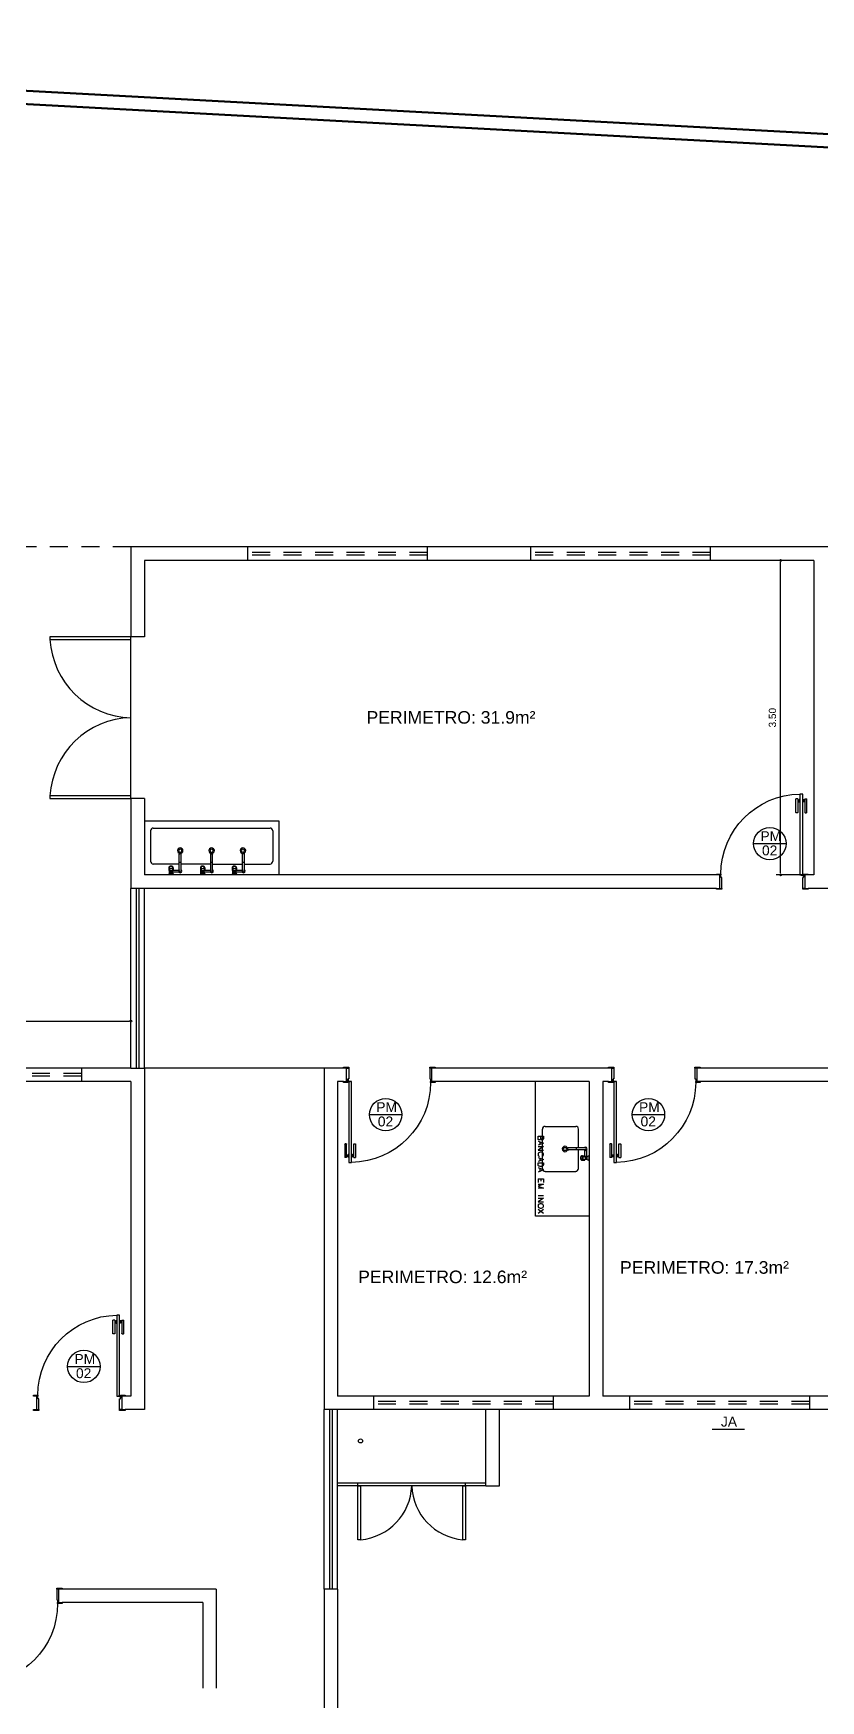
# Model space of a CAD drawing. Header units: millimetres. Extents: x 2125 to 3408, y 1171 to 1686.
# Drawn here: x 2137.09 to 2145.85, y 1479.3 to 1497.86 of the extents above; entities that cross this region are included whole.
import ezdxf

# ---------------------------------------------------------------- set-up
doc = ezdxf.new("R2010")
doc.units = ezdxf.units.MM
doc.linetypes.add('CONTORNO_QUADRO_T', pattern=[0.35, 0.2, -0.15])
for name, color, linetype in [('APCOZ', 7, 'Continuous'), ('APCOZ-I', 251, 'Continuous'), ('at_Entity', 7, 'Continuous'), ('ESQUADRIA', 3, 'Continuous'), ('ESQUADRIAS', 7, 'Continuous'), ('Esquadrias portas', 7, 'Continuous'), ('Esquadrias_Portas', 2, 'Continuous'), ('JANELA2', 1, 'Continuous'), ('Layout_Equipamentos', 7, 'Continuous'), ('PAREDE', 4, 'Continuous'), ('soleira piso', 7, 'Continuous'), ('TEXTO01', 7, 'Continuous'), ('TEXTO03', 2, 'Continuous')]:
    doc.layers.add(name, color=color, linetype=linetype)
doc.styles.add('ROMANS', font='arial.ttf')
doc.styles.add('TEXTO1', font='swissko.ttf', dxfattribs={"width": 0.6, "height": 0.1})
doc.dimstyles.new('ESCALA 50', dxfattribs={"dimtxt": 0.08, "dimasz": 0.02, "dimexe": 0.05, "dimexo": 0.05, "dimgap": 0.05, "dimtad": 1, "dimlfac": -10, "dimzin": 1, "dimdsep": 46, "dimtxsty": 'ROMANS', "dimblk1": 'PPC', "dimblk2": 'PPC', "dimsah": 1, "dimcen": 0.02, "dimclrd": 7, "dimclre": 7, "dimclrt": 3, "dimadec": 0, "dimazin": 0, "dimtfac": 1, "dimtix": 1, "dimtmove": 1, "dimatfit": 3, "dimldrblk": 'PPC', "dimfxl": 0, "dimtolj": 1, "dimtzin": 12, "dimarcsym": 0})

# ---------------------------------------------------------------- blocks, each defined once
blk = doc.blocks.new('P90_02')
at = {"layer": 'ESQUADRIAS', "color": 2}
for p, q in [((0.025, 0.075), (0.025, 0.975)), ((0.025, 0.975), (0.055, 0.975)), ((0.055, 0.975), (0.055, 0.075)), ((0.055, 0.075), (0.025, 0.075))]:
    blk.add_line(p, q, dxfattribs=at)
at = {"layer": 'ESQUADRIAS', "color": 3, "linetype": 'Continuous'}
for p, q in [((-0.02, 0.77), (-0.02, 0.921)), ((-0.003, 0.767), (-0.017, 0.767)), ((0, 0.921), (0, 0.77)), ((0.023, 0.88), (0.023, 0.92)), ((0.057, 0.88), (0.057, 0.92)), ((0.08, 0.921), (0.08, 0.77)), ((0.083, 0.767), (0.097, 0.767)), ((0.1, 0.77), (0.1, 0.921))]:
    blk.add_line(p, q, dxfattribs=at)
at = {"layer": 'ESQUADRIAS', "color": 3}
for p, q in [((0, 0.921), (-0.02, 0.921)), ((0, 0.91), (0.023, 0.91)), ((0, 0.9), (0.023, 0.9)), ((0, 0.89), (0.023, 0.89)), ((0.023, 0.92), (0.025, 0.92)), ((0.023, 0.88), (0.025, 0.88)), ((0.057, 0.92), (0.055, 0.92)), ((0.057, 0.88), (0.055, 0.88)), ((0.08, 0.91), (0.057, 0.91)), ((0.08, 0.9), (0.057, 0.9)), ((0.08, 0.89), (0.057, 0.89)), ((0.08, 0.921), (0.1, 0.921))]:
    blk.add_line(p, q, dxfattribs=at)
at = {"layer": 'ESQUADRIAS'}
for p, q in [((0.016, 0.059), (0.016, 0.062)), ((0.032, 0.074), (0.029, 0.074))]:
    blk.add_line(p, q, dxfattribs=at)
at = {"layer": 'ESQUADRIAS', "color": 3}
for points in [[(0.015, 0.085), (-0.035, 0.085), (-0.035, 0.075), (0.015, 0.075)], [(0.985, 0.085), (0.935, 0.085), (0.935, 0.075), (0.985, 0.075)], [(0.025, -0.075), (0, -0.075), (-0.035, -0.075), (-0.035, -0.085), (0.025, -0.085)], [(0.985, -0.075), (0.925, -0.075), (0.925, -0.085), (0.985, -0.085)]]:
    blk.add_lwpolyline(points, close=True, dxfattribs=at)
at = {"layer": 'ESQUADRIAS', "color": 2}
for points in [[(0.025, 0.045), (0.015, 0.045), (0.015, 0.075), (0, 0.075), (0, -0.075), (0.025, -0.075)], [(0.925, 0.045), (0.935, 0.045), (0.935, 0.075), (0.95, 0.075), (0.95, -0.075), (0.925, -0.075)]]:
    blk.add_lwpolyline(points, close=True, dxfattribs=at)
at = {"layer": 'ESQUADRIAS', "color": 1}
for points in [[(0.016, 0.071, -0.236068), (0.015, 0.073), (0.015, 0.07), (0.015, 0.05), (0.016, 0.05)], [(0.02, 0.074, 0.236068), (0.017, 0.075), (0.02, 0.075), (0.04, 0.075), (0.04, 0.074)]]:
    blk.add_lwpolyline(points, format="xyb", close=True, dxfattribs=at)
at = {"layer": 'ESQUADRIAS'}
for points in [[(0.017, 0.063), (0.016, 0.062), (0.016, 0.062)], [(0.017, 0.058), (0.016, 0.059), (0.016, 0.059)], [(0.017, 0.06), (0.017, 0.06), (0.017, 0.058), (0.017, 0.058), (0.017, 0.063), (0.017, 0.063), (0.017, 0.06), (0.017, 0.06)], [(0.028, 0.073), (0.029, 0.074), (0.029, 0.074)], [(0.03, 0.073), (0.03, 0.073), (0.033, 0.073), (0.033, 0.073), (0.028, 0.073), (0.028, 0.073), (0.03, 0.073), (0.03, 0.073)], [(0.033, 0.073), (0.032, 0.074), (0.032, 0.074)]]:
    blk.add_lwpolyline(points, dxfattribs=at)
at = {"layer": 'ESQUADRIAS', "color": 1}
blk.add_circle((0.017, 0.073), 0.0025, dxfattribs=at)
at = {"layer": 'ESQUADRIAS'}
blk.add_arc((0.043, 0.083), 0.892, 0.1295, 89.2231, dxfattribs=at)
at = {"layer": 'ESQUADRIAS', "color": 3, "linetype": 'Continuous'}
for centre, start, end in [((-0.017, 0.77), 180, 260.5377), ((-0.003, 0.77), 260.5377, 360), ((0.083, 0.77), 180, 279.4623), ((0.097, 0.77), 279.4623, 0)]:
    blk.add_arc(centre, 0.003, start, end, dxfattribs=at)
blk = doc.blocks.new('new block17')
at = {"layer": 'APCOZ'}
for p, q in [((0.544, 0.759), (0.373, 0.759)), ((0.544, 0.739), (0.373, 0.739)), ((0.519, 0.672), (0.541, 0.672)), ((0.519, 0.622), (0.541, 0.622)), ((0.548, 0.735), (0.548, 0.67)), ((0.577, 0.63), (0.553, 0.63)), ((0.568, 0.735), (0.568, 0.665)), ((0.577, 0.665), (0.568, 0.665)), ((0.577, 0.665), (0.599, 0.676)), ((0.577, 0.63), (0.599, 0.619))]:
    blk.add_line(p, q, dxfattribs=at)
at = {"layer": 'APCOZ', "linetype": 'Continuous'}
for points in [[(0.519, 0.672, 0), (0.515, 0.672, 0), (0.512, 0.671, 0), (0.51, 0.668, 0), (0.507, 0.666, 0), (0.505, 0.662, 0), (0.503, 0.658, 0), (0.502, 0.654, 0), (0.502, 0.65, 0), (0.502, 0.645, 0), (0.502, 0.641, 0), (0.503, 0.636, 0), (0.505, 0.633, 0), (0.507, 0.629, 0), (0.51, 0.626, 0), (0.512, 0.624, 0), (0.515, 0.623, 0), (0.519, 0.622, 0)], [(0.548, 0.67, 0), (0.547, 0.671, 0), (0.545, 0.672, 0), (0.544, 0.672, 0), (0.542, 0.672, 0), (0.541, 0.672, 0)], [(0.541, 0.622, 0), (0.543, 0.623, 0), (0.546, 0.624, 0), (0.549, 0.625, 0), (0.551, 0.627, 0), (0.553, 0.63, 0)]]:
    blk.add_polyline3d(points, dxfattribs=at)
at = {"layer": 'APCOZ'}
for centre, radius, start, end in [((0.368, 0.749), 0.0112, 63.7208, 296.2792), ((0.558, 0.749), 0.0173, 125.4187, 144.5813), ((0.558, 0.749), 0.0173, 54.5813, 125.4187), ((0.558, 0.749), 0.0173, 305.4187, 54.5813), ((0.558, 0.749), 0.0173, 215.4187, 234.5813)]:
    blk.add_arc(centre, radius, start, end, dxfattribs=at)
at = {"layer": 'APCOZ-I'}
for p, q in [((0.373, 0.759), (0.368, 0.759)), ((0.562, 0.759), (0.544, 0.759)), ((0.373, 0.739), (0.368, 0.739)), ((0.533, 0.663), (0.554, 0.663)), ((0.533, 0.632), (0.554, 0.632)), ((0.562, 0.739), (0.544, 0.739)), ((0.568, 0.665), (0.553, 0.665)), ((0.577, 0.63), (0.577, 0.665))]:
    blk.add_line(p, q, dxfattribs=at)
at = {"layer": 'APCOZ-I', "linetype": 'Continuous'}
for points in [[(0.515, 0.628, 0), (0.518, 0.628, 0), (0.52, 0.63, 0), (0.522, 0.631, 0), (0.523, 0.634, 0), (0.525, 0.637, 0), (0.525, 0.641, 0), (0.526, 0.644, 0), (0.526, 0.648, 0), (0.526, 0.652, 0), (0.525, 0.656, 0), (0.524, 0.659, 0), (0.522, 0.662, 0), (0.521, 0.664, 0), (0.519, 0.666, 0), (0.517, 0.667, 0), (0.514, 0.667, 0), (0.512, 0.666, 0), (0.51, 0.664, 0), (0.509, 0.662, 0), (0.507, 0.659, 0), (0.506, 0.656, 0), (0.505, 0.652, 0), (0.505, 0.648, 0), (0.505, 0.644, 0), (0.505, 0.641, 0), (0.506, 0.637, 0), (0.508, 0.634, 0), (0.509, 0.631, 0), (0.511, 0.63, 0), (0.513, 0.628, 0), (0.515, 0.628, 0)], [(0.532, 0.664, 0), (0.53, 0.667, 0), (0.528, 0.669, 0), (0.525, 0.671, 0), (0.522, 0.672, 0), (0.519, 0.672, 0)], [(0.519, 0.622, 0), (0.522, 0.623, 0), (0.525, 0.624, 0), (0.527, 0.625, 0), (0.53, 0.628, 0), (0.532, 0.631, 0)], [(0.553, 0.665, 0), (0.552, 0.666, 0), (0.551, 0.667, 0), (0.55, 0.668, 0), (0.549, 0.669, 0), (0.548, 0.67, 0)], [(0.554, 0.664, 0), (0.554, 0.664, 0), (0.554, 0.664, 0), (0.554, 0.665, 0), (0.553, 0.665, 0), (0.553, 0.665, 0)], [(0.553, 0.63, 0), (0.553, 0.63, 0), (0.554, 0.63, 0), (0.554, 0.631, 0), (0.554, 0.631, 0), (0.554, 0.631, 0)]]:
    blk.add_polyline3d(points, dxfattribs=at)
at = {"layer": 'APCOZ-I'}
for centre, radius, start, end in [((0.368, 0.749), 0.01, 90, 270), ((0.435, 0.749), 0.0233, 334.5555, 25.4445), ((0.558, 0.749), 0.0126, 232.2518, 127.7482), ((0.541, 0.749), 0.0233, 334.5555, 25.4445), ((0.562, 0.647), 0.0335, 153.9749, 206.0251), ((0.531, 0.663), 0.002, 333.9749, 32.1559), ((0.531, 0.632), 0.002, 327.8441, 26.0251), ((0.558, 0.749), 0.0173, 234.5813, 305.4187), ((0.607, 0.647), 0.0549, 164.3139, 195.6861), ((0.552, 0.663), 0.002, 344.314, 31.5675), ((0.552, 0.632), 0.002, 328.4325, 15.6861), ((0.648, 0.647), 0.0816, 167.5382, 192.4618), ((0.874, 0.647), 0.279, 174.3752, 185.6248)]:
    blk.add_arc(centre, radius, start, end, dxfattribs=at)
at = {"layer": 'at_Entity', "color": 0}
for p, q in [((0, 0), (0, 1.498)), ((0.078, 0.529), (0.078, 0.969)), ((0.108, 0.999), (0.449, 0.999)), ((0.478, 0.759), (0.478, 0.969)), ((0.029, 0.864), (0.029, 0.891)), ((0.029, 0.891), (0.09, 0.891)), ((0.031, 0.855), (0.029, 0.864)), ((0.029, 0.836), (0.09, 0.813)), ((0.09, 0.813), (0.029, 0.79)), ((0.029, 0.775), (0.09, 0.775)), ((0.09, 0.775), (0.029, 0.733)), ((0.035, 0.851), (0.031, 0.855)), ((0.039, 0.849), (0.035, 0.851)), ((0.05, 0.849), (0.039, 0.849)), ((0.054, 0.851), (0.05, 0.849)), ((0.05, 0.828), (0.05, 0.798)), ((0.058, 0.855), (0.054, 0.851)), ((0.061, 0.864), (0.058, 0.855)), ((0.061, 0.864), (0.061, 0.891)), ((0.065, 0.855), (0.061, 0.864)), ((0.067, 0.851), (0.065, 0.855)), ((0.073, 0.849), (0.067, 0.851)), ((0.08, 0.849), (0.073, 0.849)), ((0.084, 0.851), (0.08, 0.849)), ((0.088, 0.855), (0.084, 0.851)), ((0.09, 0.864), (0.088, 0.855)), ((0.09, 0.891), (0.09, 0.864)), ((0.029, 0.733), (0.09, 0.733)), ((0.031, 0.701), (0.029, 0.695)), ((0.029, 0.695), (0.029, 0.682)), ((0.029, 0.682), (0.031, 0.676)), ((0.029, 0.654), (0.09, 0.631)), ((0.09, 0.631), (0.029, 0.608)), ((0.029, 0.593), (0.09, 0.593)), ((0.029, 0.572), (0.029, 0.593)), ((0.031, 0.563), (0.029, 0.572)), ((0.037, 0.705), (0.031, 0.701)), ((0.031, 0.676), (0.037, 0.669)), ((0.037, 0.557), (0.031, 0.563)), ((0.044, 0.709), (0.037, 0.705)), ((0.037, 0.669), (0.044, 0.667)), ((0.044, 0.555), (0.037, 0.557)), ((0.052, 0.712), (0.044, 0.709)), ((0.05, 0.646), (0.05, 0.616)), ((0.067, 0.712), (0.052, 0.712)), ((0.075, 0.709), (0.067, 0.712)), ((0.082, 0.705), (0.075, 0.709)), ((0.075, 0.667), (0.082, 0.669)), ((0.082, 0.557), (0.075, 0.555)), ((0.088, 0.701), (0.082, 0.705)), ((0.082, 0.669), (0.088, 0.676)), ((0.088, 0.563), (0.082, 0.557)), ((0.09, 0.695), (0.088, 0.701)), ((0.088, 0.676), (0.09, 0.682)), ((0.09, 0.572), (0.088, 0.563)), ((0.09, 0.682), (0.09, 0.695)), ((0.09, 0.593), (0.09, 0.572)), ((0.478, 0.529), (0.478, 0.739)), ((0.029, 0.54), (0.09, 0.515)), ((0.09, 0.515), (0.029, 0.491)), ((0.029, 0.415), (0.09, 0.415)), ((0.029, 0.415), (0.029, 0.375)), ((0.052, 0.551), (0.044, 0.555)), ((0.05, 0.53), (0.05, 0.5)), ((0.067, 0.551), (0.052, 0.551)), ((0.061, 0.415), (0.061, 0.39)), ((0.075, 0.555), (0.067, 0.551)), ((0.09, 0.415), (0.09, 0.375)), ((0.108, 0.499), (0.449, 0.499)), ((0.029, 0.358), (0.09, 0.358)), ((0.09, 0.358), (0.029, 0.335)), ((0.029, 0.335), (0.09, 0.31)), ((0.09, 0.31), (0.029, 0.31)), ((0.09, 0.225), (0.029, 0.225)), ((0.029, 0.199), (0.09, 0.199)), ((0.09, 0.199), (0.029, 0.159)), ((0.599, 0), (0, 0)), ((0.029, 0.159), (0.09, 0.159)), ((0.031, 0.125), (0.029, 0.119)), ((0.029, 0.119), (0.029, 0.108)), ((0.029, 0.108), (0.031, 0.102)), ((0.09, 0.073), (0.029, 0.03)), ((0.09, 0.03), (0.029, 0.073)), ((0.037, 0.132), (0.031, 0.125)), ((0.031, 0.102), (0.037, 0.096)), ((0.044, 0.134), (0.037, 0.132)), ((0.037, 0.096), (0.044, 0.094)), ((0.052, 0.138), (0.044, 0.134)), ((0.044, 0.094), (0.052, 0.089)), ((0.067, 0.138), (0.052, 0.138)), ((0.052, 0.089), (0.067, 0.089)), ((0.075, 0.134), (0.067, 0.138)), ((0.067, 0.089), (0.075, 0.094)), ((0.082, 0.132), (0.075, 0.134)), ((0.075, 0.094), (0.082, 0.096)), ((0.088, 0.125), (0.082, 0.132)), ((0.082, 0.096), (0.088, 0.102)), ((0.09, 0.119), (0.088, 0.125)), ((0.088, 0.102), (0.09, 0.108)), ((0.09, 0.108), (0.09, 0.119))]:
    blk.add_line(p, q, dxfattribs=at)
for centre, radius, start, end in [((0.107, 0.97), 0.0289, 88.5161, 181.4839), ((0.451, 0.972), 0.0273, 354.9724, 95.0276), ((0.329, 0.748), 0.0307, 90, 180), ((0.329, 0.748), 0.0307, 180, 270), ((0.329, 0.748), 0.018, 90, 180), ((0.329, 0.748), 0.018, 180, 270), ((0.329, 0.748), 0.0307, 360, 90), ((0.329, 0.748), 0.018, 360, 90), ((0.329, 0.748), 0.018, 270, 0), ((0.329, 0.748), 0.0307, 270, 0), ((0.107, 0.528), 0.0289, 178.5159, 271.4841), ((0.448, 0.53), 0.0307, 270, 0)]:
    blk.add_arc(centre, radius, start, end, dxfattribs=at)
blk = doc.blocks.new('new block19')
at = {"layer": 'APCOZ'}
for p, q in [((0.388, 0.055), (0.388, 0.226)), ((0.408, 0.055), (0.408, 0.226)), ((0.74, 0.055), (0.74, 0.226)), ((0.76, 0.055), (0.76, 0.226)), ((1.093, 0.055), (1.093, 0.226)), ((1.113, 0.055), (1.113, 0.226)), ((0.279, 0.021), (0.268, 0)), ((0.272, 0.08), (0.272, 0.058)), ((0.279, 0.021), (0.279, 0.046)), ((0.314, 0.021), (0.314, 0.031)), ((0.384, 0.031), (0.314, 0.031)), ((0.314, 0.021), (0.325, 0)), ((0.384, 0.051), (0.319, 0.051)), ((0.322, 0.08), (0.322, 0.058)), ((0.63, 0.021), (0.62, 0)), ((0.623, 0.08), (0.623, 0.058)), ((0.63, 0.021), (0.63, 0.046)), ((0.666, 0.021), (0.666, 0.031)), ((0.736, 0.031), (0.666, 0.031)), ((0.666, 0.021), (0.676, 0)), ((0.736, 0.051), (0.671, 0.051)), ((0.673, 0.08), (0.673, 0.058)), ((0.984, 0.021), (0.973, 0)), ((0.976, 0.08), (0.976, 0.058)), ((0.984, 0.021), (0.984, 0.046)), ((1.019, 0.021), (1.019, 0.031)), ((1.089, 0.031), (1.019, 0.031)), ((1.019, 0.021), (1.03, 0)), ((1.089, 0.051), (1.024, 0.051)), ((1.026, 0.08), (1.026, 0.058))]:
    blk.add_line(p, q, dxfattribs=at)
at = {"layer": 'APCOZ', "linetype": 'Continuous'}
for points in [[(0.322, 0.08, 0), (0.321, 0.083, 0), (0.32, 0.086, 0), (0.318, 0.089, 0), (0.315, 0.092, 0), (0.311, 0.094, 0), (0.308, 0.096, 0), (0.303, 0.097, 0), (0.299, 0.097, 0), (0.294, 0.097, 0), (0.29, 0.097, 0), (0.286, 0.096, 0), (0.282, 0.094, 0), (0.278, 0.092, 0), (0.276, 0.089, 0), (0.273, 0.086, 0), (0.272, 0.083, 0), (0.272, 0.08, 0)], [(0.272, 0.058, 0), (0.272, 0.055, 0), (0.273, 0.053, 0), (0.274, 0.05, 0), (0.276, 0.048, 0), (0.279, 0.046, 0)], [(0.319, 0.051, 0), (0.32, 0.052, 0), (0.321, 0.054, 0), (0.321, 0.055, 0), (0.321, 0.057, 0), (0.322, 0.058, 0)], [(0.673, 0.08, 0), (0.673, 0.083, 0), (0.671, 0.086, 0), (0.669, 0.089, 0), (0.666, 0.092, 0), (0.663, 0.094, 0), (0.659, 0.096, 0), (0.655, 0.097, 0), (0.65, 0.097, 0), (0.646, 0.097, 0), (0.641, 0.097, 0), (0.637, 0.096, 0), (0.633, 0.094, 0), (0.63, 0.092, 0), (0.627, 0.089, 0), (0.625, 0.086, 0), (0.624, 0.083, 0), (0.623, 0.08, 0)], [(0.623, 0.058, 0), (0.623, 0.055, 0), (0.624, 0.053, 0), (0.626, 0.05, 0), (0.628, 0.048, 0), (0.63, 0.046, 0)], [(0.671, 0.051, 0), (0.672, 0.052, 0), (0.672, 0.054, 0), (0.673, 0.055, 0), (0.673, 0.057, 0), (0.673, 0.058, 0)], [(1.026, 0.08, 0), (1.026, 0.083, 0), (1.024, 0.086, 0), (1.022, 0.089, 0), (1.019, 0.092, 0), (1.016, 0.094, 0), (1.012, 0.096, 0), (1.008, 0.097, 0), (1.003, 0.097, 0), (0.999, 0.097, 0), (0.994, 0.097, 0), (0.99, 0.096, 0), (0.986, 0.094, 0), (0.983, 0.092, 0), (0.98, 0.089, 0), (0.978, 0.086, 0), (0.977, 0.083, 0), (0.976, 0.08, 0)], [(0.976, 0.058, 0), (0.977, 0.055, 0), (0.977, 0.053, 0), (0.979, 0.05, 0), (0.981, 0.048, 0), (0.984, 0.046, 0)], [(1.024, 0.051, 0), (1.025, 0.052, 0), (1.025, 0.054, 0), (1.026, 0.055, 0), (1.026, 0.057, 0), (1.026, 0.058, 0)]]:
    blk.add_polyline3d(points, dxfattribs=at)
at = {"layer": 'APCOZ'}
for centre, radius, start, end in [((0.398, 0.231), 0.0112, 333.7208, 206.2792), ((0.75, 0.231), 0.0112, 333.7208, 206.2792), ((1.103, 0.231), 0.0112, 333.7208, 206.2792), ((0.398, 0.041), 0.0173, 125.4187, 144.5813), ((0.398, 0.041), 0.0173, 215.4187, 324.5813), ((0.398, 0.041), 0.0173, 35.4187, 54.5813), ((0.398, 0.041), 0.0173, 324.5813, 35.4187), ((0.75, 0.041), 0.0173, 125.4187, 144.5813), ((0.75, 0.041), 0.0173, 215.4187, 324.5813), ((0.75, 0.041), 0.0173, 35.4187, 54.5813), ((0.75, 0.041), 0.0173, 324.5813, 35.4187), ((1.103, 0.041), 0.0173, 125.4187, 144.5813), ((1.103, 0.041), 0.0173, 215.4187, 324.5813), ((1.103, 0.041), 0.0173, 35.4187, 54.5813), ((1.103, 0.041), 0.0173, 324.5813, 35.4187)]:
    blk.add_arc(centre, radius, start, end, dxfattribs=at)
at = {"layer": 'APCOZ-I'}
for p, q in [((0.388, 0.226), (0.388, 0.231)), ((0.408, 0.226), (0.408, 0.231)), ((0.74, 0.226), (0.74, 0.231)), ((0.76, 0.226), (0.76, 0.231)), ((1.093, 0.226), (1.093, 0.231)), ((1.113, 0.226), (1.113, 0.231)), ((0.279, 0.021), (0.314, 0.021)), ((0.281, 0.066), (0.281, 0.045)), ((0.312, 0.066), (0.312, 0.045)), ((0.314, 0.031), (0.314, 0.046)), ((0.388, 0.037), (0.388, 0.055)), ((0.408, 0.037), (0.408, 0.055)), ((0.63, 0.021), (0.666, 0.021)), ((0.632, 0.066), (0.632, 0.045)), ((0.664, 0.066), (0.664, 0.045)), ((0.666, 0.031), (0.666, 0.046)), ((0.74, 0.037), (0.74, 0.055)), ((0.76, 0.037), (0.76, 0.055)), ((0.984, 0.021), (1.019, 0.021)), ((0.986, 0.066), (0.986, 0.045)), ((1.017, 0.066), (1.017, 0.045)), ((1.019, 0.031), (1.019, 0.046)), ((1.093, 0.037), (1.093, 0.055)), ((1.113, 0.037), (1.113, 0.055))]:
    blk.add_line(p, q, dxfattribs=at)
at = {"layer": 'APCOZ-I', "linetype": 'Continuous'}
for points in [[(0.272, 0.08, 0), (0.272, 0.077, 0), (0.273, 0.074, 0), (0.275, 0.071, 0), (0.277, 0.069, 0), (0.28, 0.067, 0)], [(0.277, 0.083, 0), (0.277, 0.081, 0), (0.279, 0.079, 0), (0.281, 0.077, 0), (0.283, 0.076, 0), (0.286, 0.074, 0), (0.29, 0.073, 0), (0.294, 0.073, 0), (0.298, 0.073, 0), (0.301, 0.073, 0), (0.305, 0.074, 0), (0.308, 0.075, 0), (0.311, 0.076, 0), (0.314, 0.078, 0), (0.315, 0.08, 0), (0.316, 0.082, 0), (0.316, 0.084, 0), (0.315, 0.087, 0), (0.314, 0.089, 0), (0.311, 0.09, 0), (0.308, 0.092, 0), (0.305, 0.093, 0), (0.301, 0.094, 0), (0.298, 0.094, 0), (0.294, 0.094, 0), (0.29, 0.093, 0), (0.286, 0.092, 0), (0.283, 0.091, 0), (0.281, 0.089, 0), (0.279, 0.088, 0), (0.277, 0.085, 0), (0.277, 0.083, 0)], [(0.279, 0.046, 0), (0.279, 0.045, 0), (0.279, 0.045, 0), (0.28, 0.045, 0), (0.28, 0.045, 0), (0.28, 0.045, 0)], [(0.313, 0.067, 0), (0.316, 0.069, 0), (0.318, 0.071, 0), (0.32, 0.074, 0), (0.321, 0.077, 0), (0.322, 0.08, 0)], [(0.313, 0.045, 0), (0.313, 0.045, 0), (0.313, 0.045, 0), (0.314, 0.045, 0), (0.314, 0.045, 0), (0.314, 0.046, 0)], [(0.314, 0.046, 0), (0.315, 0.047, 0), (0.316, 0.047, 0), (0.318, 0.048, 0), (0.318, 0.05, 0), (0.319, 0.051, 0)], [(0.623, 0.08, 0), (0.623, 0.077, 0), (0.624, 0.074, 0), (0.626, 0.071, 0), (0.628, 0.069, 0), (0.631, 0.067, 0)], [(0.629, 0.083, 0), (0.629, 0.081, 0), (0.63, 0.079, 0), (0.632, 0.077, 0), (0.635, 0.076, 0), (0.638, 0.074, 0), (0.641, 0.073, 0), (0.645, 0.073, 0), (0.649, 0.073, 0), (0.653, 0.073, 0), (0.657, 0.074, 0), (0.66, 0.075, 0), (0.663, 0.076, 0), (0.665, 0.078, 0), (0.667, 0.08, 0), (0.667, 0.082, 0), (0.667, 0.084, 0), (0.667, 0.087, 0), (0.665, 0.089, 0), (0.663, 0.09, 0), (0.66, 0.092, 0), (0.657, 0.093, 0), (0.653, 0.094, 0), (0.649, 0.094, 0), (0.645, 0.094, 0), (0.641, 0.093, 0), (0.638, 0.092, 0), (0.635, 0.091, 0), (0.632, 0.089, 0), (0.63, 0.088, 0), (0.629, 0.085, 0), (0.629, 0.083, 0)], [(0.63, 0.046, 0), (0.631, 0.045, 0), (0.631, 0.045, 0), (0.631, 0.045, 0), (0.631, 0.045, 0), (0.632, 0.045, 0)], [(0.665, 0.067, 0), (0.668, 0.069, 0), (0.67, 0.071, 0), (0.672, 0.074, 0), (0.673, 0.077, 0), (0.673, 0.08, 0)], [(0.665, 0.045, 0), (0.665, 0.045, 0), (0.665, 0.045, 0), (0.665, 0.045, 0), (0.665, 0.045, 0), (0.666, 0.046, 0)], [(0.666, 0.046, 0), (0.667, 0.047, 0), (0.668, 0.047, 0), (0.669, 0.048, 0), (0.67, 0.05, 0), (0.671, 0.051, 0)], [(0.976, 0.08, 0), (0.976, 0.077, 0), (0.978, 0.074, 0), (0.979, 0.071, 0), (0.982, 0.069, 0), (0.985, 0.067, 0)], [(0.982, 0.083, 0), (0.982, 0.081, 0), (0.983, 0.079, 0), (0.985, 0.077, 0), (0.988, 0.076, 0), (0.991, 0.074, 0), (0.994, 0.073, 0), (0.998, 0.073, 0), (1.002, 0.073, 0), (1.006, 0.073, 0), (1.01, 0.074, 0), (1.013, 0.075, 0), (1.016, 0.076, 0), (1.018, 0.078, 0), (1.02, 0.08, 0), (1.021, 0.082, 0), (1.021, 0.084, 0), (1.02, 0.087, 0), (1.018, 0.089, 0), (1.016, 0.09, 0), (1.013, 0.092, 0), (1.01, 0.093, 0), (1.006, 0.094, 0), (1.002, 0.094, 0), (0.998, 0.094, 0), (0.994, 0.093, 0), (0.991, 0.092, 0), (0.988, 0.091, 0), (0.985, 0.089, 0), (0.983, 0.088, 0), (0.982, 0.085, 0), (0.982, 0.083, 0)], [(0.984, 0.046, 0), (0.984, 0.045, 0), (0.984, 0.045, 0), (0.984, 0.045, 0), (0.985, 0.045, 0), (0.985, 0.045, 0)], [(1.018, 0.067, 0), (1.021, 0.069, 0), (1.023, 0.071, 0), (1.025, 0.074, 0), (1.026, 0.077, 0), (1.026, 0.08, 0)], [(1.018, 0.045, 0), (1.018, 0.045, 0), (1.018, 0.045, 0), (1.018, 0.045, 0), (1.019, 0.045, 0), (1.019, 0.046, 0)], [(1.019, 0.046, 0), (1.02, 0.047, 0), (1.021, 0.047, 0), (1.022, 0.048, 0), (1.023, 0.05, 0), (1.024, 0.051, 0)]]:
    blk.add_polyline3d(points, dxfattribs=at)
at = {"layer": 'APCOZ-I'}
for centre, radius, start, end in [((0.398, 0.231), 0.01, 0, 180), ((0.75, 0.231), 0.01, 0, 180), ((1.103, 0.231), 0.01, 0, 180), ((0.297, -0.275), 0.279, 84.3752, 95.6248), ((0.297, -0.05), 0.0816, 77.5382, 102.4618), ((0.281, 0.068), 0.002, 237.8441, 296.0251), ((0.281, 0.047), 0.002, 238.4325, 285.6861), ((0.297, 0.036), 0.0335, 63.9749, 116.0251), ((0.297, -0.008), 0.0549, 74.3139, 105.6861), ((0.312, 0.068), 0.002, 243.9749, 302.1559), ((0.312, 0.047), 0.002, 254.314, 301.5675), ((0.398, 0.041), 0.0173, 144.5813, 215.4187), ((0.398, 0.041), 0.0126, 142.2518, 37.7482), ((0.398, 0.164), 0.0233, 244.5555, 295.4445), ((0.398, 0.058), 0.0233, 244.5555, 295.4445), ((0.648, -0.275), 0.279, 84.3752, 95.6248), ((0.648, -0.05), 0.0816, 77.5382, 102.4618), ((0.633, 0.068), 0.002, 237.8441, 296.0251), ((0.633, 0.047), 0.002, 238.4325, 285.6861), ((0.648, 0.036), 0.0335, 63.9749, 116.0251), ((0.648, -0.008), 0.0549, 74.3139, 105.6861), ((0.664, 0.068), 0.002, 243.9749, 302.1559), ((0.663, 0.047), 0.002, 254.314, 301.5675), ((0.75, 0.041), 0.0173, 144.5813, 215.4187), ((0.75, 0.041), 0.0126, 142.2518, 37.7482), ((0.75, 0.164), 0.0233, 244.5555, 295.4445), ((0.75, 0.058), 0.0233, 244.5555, 295.4445), ((1.001, -0.275), 0.279, 84.3752, 95.6248), ((1.001, -0.05), 0.0816, 77.5382, 102.4618), ((0.986, 0.068), 0.002, 237.8441, 296.0251), ((0.986, 0.047), 0.002, 238.4325, 285.6861), ((1.001, -0.008), 0.0549, 74.3139, 105.6861), ((1.001, 0.036), 0.0335, 63.9749, 116.0251), ((1.017, 0.068), 0.002, 243.9749, 302.1559), ((1.017, 0.047), 0.002, 254.314, 301.5675), ((1.103, 0.041), 0.0173, 144.5813, 215.4187), ((1.103, 0.041), 0.0126, 142.2518, 37.7482), ((1.103, 0.164), 0.0233, 244.5555, 295.4445), ((1.103, 0.058), 0.0233, 244.5555, 295.4445)]:
    blk.add_arc(centre, radius, start, end, dxfattribs=at)
at = {"layer": 'at_Entity', "color": 0}
for p, q in [((0, 0.601), (1.498, 0.601)), ((1.498, 0.601), (1.498, 0)), ((0.07, 0.491), (0.07, 0.152)), ((0.099, 0.521), (1.399, 0.521)), ((1.428, 0.491), (1.428, 0.152)), ((0.388, 0.121), (0.099, 0.121)), ((0.74, 0.121), (0.408, 0.121)), ((0.76, 0.121), (1.093, 0.121)), ((1.113, 0.121), (1.399, 0.121))]:
    blk.add_line(p, q, dxfattribs=at)
for centre, radius, start, end in [((0.097, 0.494), 0.0271, 84.3556, 185.6444), ((1.401, 0.493), 0.0273, 354.9702, 95.0298), ((0.399, 0.27), 0.0307, 90, 180), ((0.399, 0.27), 0.0307, 180, 270), ((0.399, 0.27), 0.018, 90, 180), ((0.399, 0.27), 0.018, 180, 270), ((0.399, 0.27), 0.0307, 360, 90), ((0.399, 0.27), 0.018, 360, 90), ((0.399, 0.27), 0.018, 270, 0), ((0.399, 0.27), 0.0307, 270, 0), ((0.748, 0.27), 0.0307, 90, 180), ((0.748, 0.27), 0.0307, 180, 270), ((0.748, 0.27), 0.018, 90, 180), ((0.748, 0.27), 0.018, 180, 270), ((0.748, 0.27), 0.0307, 360, 90), ((0.748, 0.27), 0.018, 360, 90), ((0.748, 0.27), 0.018, 270, 0), ((0.748, 0.27), 0.0307, 270, 0), ((1.097, 0.27), 0.0307, 90, 180), ((1.097, 0.27), 0.0307, 180, 270), ((1.097, 0.27), 0.018, 90, 180), ((1.097, 0.27), 0.018, 180, 270), ((1.097, 0.27), 0.0307, 360, 90), ((1.097, 0.27), 0.018, 360, 90), ((1.097, 0.27), 0.018, 270, 0), ((1.097, 0.27), 0.0307, 270, 0), ((0.099, 0.15), 0.0291, 174.7242, 271.3259), ((1.393, 0.155), 0.0349, 278.6902, 357.1314)]:
    blk.add_arc(centre, radius, start, end, dxfattribs=at)
blk = doc.blocks.new('PPC')
at = {"color": 2}
blk.add_circle((0, 0), 0.5, dxfattribs=at)
blk = doc.blocks.new('*D1362')
at = {"color": 7, "lineweight": -2, "transparency": 16777216}
for p, q in [((2145.704, 1491.991), (2145.354, 1491.991)), ((2145.404, 1488.511), (2145.404, 1491.971)), ((2145.704, 1488.491), (2145.354, 1488.491))]:
    blk.add_line(p, q, dxfattribs=at)
at = {"layer": 'DEFPOINTS', "color": 0, "transparency": 16777216}
for p in [(2145.404, 1491.991), (2145.774, 1491.991), (2145.774, 1488.491)]:
    blk.add_point(p, dxfattribs=at)
at = {"color": 7, "lineweight": -2, "transparency": 16777216, "xscale": 0.02, "yscale": 0.02, "zscale": 0.02}
for p, rotation in [((2145.404, 1491.991), 90), ((2145.404, 1488.491), 270)]:
    blk.add_blockref('PPC', p, dxfattribs=dict(at, rotation=rotation))
at = {"color": 3, "transparency": 16777216, "insert": (2145.313, 1490.241), "char_height": 0.08, "attachment_point": 5, "rotation": 90, "style": 'ROMANS'}
blk.add_mtext('\\A1;3.50', dxfattribs=at)
blk = doc.blocks.new('*D1397')
at = {"color": 7, "lineweight": -2, "transparency": 16777216}
for p, q in [((2126.924, 1486.564), (2126.924, 1486.914)), ((2126.944, 1486.864), (2138.154, 1486.864)), ((2138.174, 1486.564), (2138.174, 1486.914))]:
    blk.add_line(p, q, dxfattribs=at)
at = {"layer": 'DEFPOINTS', "color": 0, "transparency": 16777216}
for p in [(2138.174, 1486.864), (2126.924, 1486.341), (2138.174, 1486.341)]:
    blk.add_point(p, dxfattribs=at)
at = {"color": 7, "lineweight": -2, "transparency": 16777216, "xscale": 0.02, "yscale": 0.02, "zscale": 0.02, "rotation": 180}
blk.add_blockref('PPC', (2126.924, 1486.864), dxfattribs=at)
at = {"color": 7, "lineweight": -2, "transparency": 16777216, "xscale": 0.02, "yscale": 0.02, "zscale": 0.02}
blk.add_blockref('PPC', (2138.174, 1486.864), dxfattribs=at)
at = {"color": 3, "transparency": 16777216, "insert": (2132.549, 1486.955), "char_height": 0.08, "attachment_point": 5, "style": 'ROMANS'}
blk.add_mtext('\\A1;11.25', dxfattribs=at)

msp = doc.modelspace()

# ---------------------------------------------------------------- hatches: boundary and pattern name
at = {"layer": 'TEXTO01'}
h = msp.add_hatch(dxfattribs=at)
h.set_pattern_fill('ANGLE', color=256)
h.set_pattern_definition([(0, (-144.428, 599.586), (0, 6.985), [5.08, -1.905]), (90, (-144.428, 599.586), (-6.985, 4e-16), [5.08, -1.905])])
h.paths.add_polyline_path([(2140.7525, 1482.1913, 1), (2140.7069, 1482.1913, 1)])

# ---------------------------------------------------------------- linework, layer by layer
for p, q in [((2140.3241, 1486.3409), (2138.3241, 1486.3409)), ((2142.1241, 1481.7209), (2140.4741, 1481.7209)), ((2142.1241, 1481.6909), (2140.4741, 1481.6909))]:
    msp.add_line(p, q)
at = {"lineweight": 50}
msp.add_lwpolyline([(2125.1992, 1497.8578), (2125.1992, 1470.736), (2185.6413, 1470.7338), (2186.2644, 1494.5578), (2125.1992, 1497.8578)], dxfattribs=at)
msp.add_lwpolyline([(2125.3492, 1497.6995), (2125.3492, 1470.886), (2185.4951, 1470.8838), (2186.1106, 1494.4159)], close=True, dxfattribs=at)
at = {"layer": 'ESQUADRIA', "linetype": 'CONTORNO_QUADRO_T'}
for p, q in [((2141.4741, 1492.0809), (2139.4741, 1492.0809)), ((2141.4741, 1492.0509), (2139.4741, 1492.0509)), ((2144.6241, 1492.0809), (2142.6241, 1492.0809)), ((2144.6241, 1492.0509), (2142.6241, 1492.0509)), ((2137.6241, 1486.2809), (2135.6241, 1486.2809)), ((2137.6241, 1486.2509), (2135.6241, 1486.2509)), ((2142.8741, 1482.6309), (2140.8741, 1482.6309)), ((2142.8741, 1482.6009), (2140.8741, 1482.6009)), ((2145.7241, 1482.6309), (2143.7241, 1482.6309)), ((2145.7241, 1482.6009), (2143.7241, 1482.6009))]:
    msp.add_line(p, q, dxfattribs=at)
at = {"layer": 'ESQUADRIA'}
for p, q in [((2138.2341, 1488.3409), (2138.2341, 1486.3409)), ((2138.2641, 1488.3409), (2138.2641, 1486.3409)), ((2140.3841, 1482.5409), (2140.3841, 1480.5409)), ((2140.4141, 1482.5409), (2140.4141, 1480.5409))]:
    msp.add_line(p, q, dxfattribs=at)
at = {"layer": 'Esquadrias portas'}
for centre, radius, start, end in [((2138.1962, 1491.1643), 0.9237, 183.31419, 268.62785), ((2138.1962, 1489.3175), 0.9237, 91.37215, 176.68581), ((2140.6745, 1481.7135), 0.6251, 275.01546, 357.92214), ((2141.9237, 1481.7135), 0.6251, 182.07786, 264.98454)]:
    msp.add_arc(centre, radius, start, end, dxfattribs=at)
at = {"layer": 'Esquadrias_Portas'}
for p, q in [((2138.1741, 1491.1409), (2137.2741, 1491.1409)), ((2137.2741, 1491.1409), (2137.2741, 1491.1109)), ((2137.2741, 1491.1109), (2138.1741, 1491.1109)), ((2138.3241, 1491.1409), (2138.1741, 1491.1409)), ((2138.1741, 1491.1109), (2138.1741, 1491.1409)), ((2138.1741, 1489.3709), (2137.2741, 1489.3709)), ((2137.2741, 1489.3709), (2137.2741, 1489.3409)), ((2137.2741, 1489.3409), (2138.1741, 1489.3409)), ((2138.1741, 1489.3409), (2138.1741, 1489.3709)), ((2138.3241, 1489.3409), (2138.1741, 1489.3409)), ((2140.6991, 1481.6909), (2140.6991, 1481.7209)), ((2141.8991, 1481.6909), (2141.8991, 1481.7209))]:
    msp.add_line(p, q, dxfattribs=at)
for points in [[(2140.7291, 1481.6909), (2140.7291, 1481.0909), (2140.6991, 1481.0909), (2140.6991, 1481.6909), (2140.7291, 1481.6909)], [(2141.8991, 1481.6909), (2141.8991, 1481.0909), (2141.8691, 1481.0909), (2141.8691, 1481.6909), (2141.8991, 1481.6909)]]:
    msp.add_lwpolyline(points, dxfattribs=at)
at = {"layer": 'JANELA2'}
for p, q in [((2139.4741, 1491.9909), (2139.4741, 1492.1409)), ((2141.4741, 1491.9909), (2141.4741, 1492.1409)), ((2142.6241, 1491.9909), (2142.6241, 1492.1409)), ((2144.6241, 1491.9909), (2144.6241, 1492.1409)), ((2138.3241, 1488.3409), (2138.1741, 1488.3409)), ((2138.1741, 1486.3409), (2138.1741, 1488.3409)), ((2138.3241, 1486.3409), (2138.3241, 1488.3409)), ((2137.6241, 1486.3409), (2137.6241, 1486.1909)), ((2138.1741, 1486.3409), (2138.3241, 1486.3409)), ((2140.8741, 1482.6909), (2140.8741, 1482.5409)), ((2142.8741, 1482.6909), (2142.8741, 1482.5409)), ((2143.7241, 1482.6909), (2143.7241, 1482.5409)), ((2145.7241, 1482.6909), (2145.7241, 1482.5409)), ((2140.4741, 1482.5409), (2140.3241, 1482.5409)), ((2140.3241, 1480.5409), (2140.3241, 1482.5409)), ((2140.4741, 1480.5409), (2140.4741, 1482.5409)), ((2140.4741, 1480.5409), (2140.3241, 1480.5409))]:
    msp.add_line(p, q, dxfattribs=at)
at = {"layer": 'PAREDE', "linetype": 'Continuous'}
for p, q in [((2138.1741, 1492.1409), (2138.1741, 1491.1409)), ((2168.2241, 1492.1409), (2138.1741, 1492.1409)), ((2145.7741, 1491.9909), (2138.3241, 1491.9909)), ((2145.7741, 1491.9909), (2145.7741, 1488.4909)), ((2145.7741, 1491.9909), (2145.7741, 1488.4909)), ((2138.1741, 1489.3409), (2138.1741, 1488.3409)), ((2144.6891, 1488.4909), (2138.3241, 1488.4909)), ((2144.6891, 1488.3409), (2138.3241, 1488.3409)), ((2145.7741, 1488.4909), (2145.7091, 1488.4909)), ((2145.9891, 1488.3409), (2145.7091, 1488.3409)), ((2138.1741, 1486.3409), (2126.7741, 1486.3409)), ((2140.3241, 1486.3409), (2140.3241, 1482.5409)), ((2140.5391, 1486.3409), (2140.3241, 1486.3409)), ((2143.4891, 1486.3409), (2141.5241, 1486.3409)), ((2147.8891, 1486.3409), (2144.4741, 1486.3409)), ((2138.1741, 1486.1909), (2132.3241, 1486.1909)), ((2140.4741, 1486.1909), (2140.4741, 1482.6909)), ((2140.5391, 1486.1909), (2140.4741, 1486.1909)), ((2143.2741, 1486.1909), (2141.5241, 1486.1909)), ((2143.2741, 1486.1909), (2143.2741, 1482.6909)), ((2143.4241, 1486.1909), (2143.4241, 1482.6909)), ((2143.4891, 1486.1909), (2143.4241, 1486.1909)), ((2146.0241, 1486.1909), (2144.4741, 1486.1909)), ((2138.1741, 1482.6909), (2138.1091, 1482.6909)), ((2143.2741, 1482.6909), (2140.4741, 1482.6909)), ((2147.6741, 1482.6909), (2143.4241, 1482.6909)), ((2138.3241, 1482.5409), (2138.1091, 1482.5409)), ((2150.6241, 1482.5409), (2140.4741, 1482.5409)), ((2142.1241, 1481.6909), (2142.1241, 1482.5409)), ((2142.2741, 1481.6909), (2142.2741, 1482.5409)), ((2142.1241, 1481.6909), (2142.2741, 1481.6909)), ((2139.1241, 1480.5409), (2137.4091, 1480.5409)), ((2139.1241, 1480.5409), (2139.1241, 1479.4409)), ((2140.3241, 1480.5409), (2140.3241, 1476.8909)), ((2140.4741, 1480.5409), (2140.4741, 1476.7409)), ((2138.9741, 1480.3909), (2137.4091, 1480.3909)), ((2138.9741, 1480.3909), (2138.9741, 1479.4409))]:
    msp.add_line(p, q, dxfattribs=at)
at = {"layer": 'PAREDE'}
for p, q in [((2138.3241, 1491.9909), (2138.3241, 1491.1409)), ((2138.3241, 1489.3409), (2138.3241, 1488.4909)), ((2138.3241, 1486.3409), (2138.3241, 1482.5409)), ((2138.1741, 1486.1909), (2138.1741, 1482.6909))]:
    msp.add_line(p, q, dxfattribs=at)
at = {"layer": 'soleira piso'}
msp.add_line((2138.1741, 1489.3709), (2138.1741, 1491.1109), dxfattribs=at)
at = {"layer": 'TEXTO01', "linetype": 'CONTORNO_QUADRO_T'}
msp.add_line((2138.1741, 1492.1409), (2131.1741, 1492.1409), dxfattribs=at)
at = {"layer": 'TEXTO01'}
for p, q in [((2145.1036, 1488.8391), (2145.4644, 1488.8391)), ((2140.8291, 1485.8226), (2141.1899, 1485.8226)), ((2143.7527, 1485.8226), (2144.1135, 1485.8226)), ((2137.4705, 1483.0203), (2137.8313, 1483.0203)), ((2144.6403, 1482.3209), (2145.0011, 1482.3209))]:
    msp.add_line(p, q, dxfattribs=at)
for centre, radius in [((2145.284, 1488.8391), 0.1804), ((2141.0095, 1485.8226), 0.1804), ((2143.9331, 1485.8226), 0.1804), ((2137.6509, 1483.0203), 0.1804), ((2140.7297, 1482.1913), 0.0228)]:
    msp.add_circle(centre, radius, dxfattribs=at)

# ---------------------------------------------------------------- block references
at = {"layer": 'ESQUADRIAS', "xscale": -1}
for p in [(2145.6741, 1488.4159), (2138.0741, 1482.6159)]:
    msp.add_blockref('P90_02', p, dxfattribs=at)
at = {"layer": 'ESQUADRIAS', "xscale": -1, "rotation": 180}
for p in [(2140.5741, 1486.2659), (2143.5241, 1486.2659), (2136.4241, 1480.4659)]:
    msp.add_blockref('P90_02', p, dxfattribs=at)
at = {"layer": 'Layout_Equipamentos'}
for name, p in [('new block19', (2138.3241, 1488.4909)), ('new block17', (2142.6753, 1484.6927))]:
    msp.add_blockref(name, p, dxfattribs=at)

# ---------------------------------------------------------------- texts
at = {"layer": 'TEXTO01', "ltscale": 0.0001, "char_height": 0.11, "width": 0.330365, "attachment_point": 1, "style": 'TEXTO1'}
for s, insert in [('{\\fSansSerif|b0|i0|c2|p2;\\W1;PM}', (2145.1792, 1488.9771)), ('{\\fSansSerif|b0|i0|c2|p2;\\W1;02}', (2145.1963, 1488.8186)), ('{\\fSansSerif|b0|i0|c2|p2;\\W1;PM}', (2140.9048, 1485.9605)), ('{\\fSansSerif|b0|i0|c2|p2;\\W1;PM}', (2143.8284, 1485.9605)), ('{\\fSansSerif|b0|i0|c2|p2;\\W1;02}', (2140.9218, 1485.802)), ('{\\fSansSerif|b0|i0|c2|p2;\\W1;02}', (2143.8455, 1485.802)), ('{\\fSansSerif|b0|i0|c2|p2;\\W1;PM}', (2137.5462, 1483.1582)), ('{\\fSansSerif|b0|i0|c2|p2;\\W1;02}', (2137.5633, 1482.9997)), ('{\\fSansSerif|b0|i0|c2|p2;\\W1;JA}', (2144.7396, 1482.4604))]:
    msp.add_mtext(s, dxfattribs=dict(at, insert=insert))
at = {"layer": 'TEXTO03', "ltscale": 0.0001, "char_height": 0.12, "width": 2.650696, "attachment_point": 1, "style": 'TEXTO1'}
for s, insert in [('{\\fSansSerif|b0|i0|c2|p2;\\H1.5x;\\W1;\\C2;\\P\\H0.77777x;\\C3;        PERIMETRO: 31.9m²}', (2140.3613, 1490.6145)), ('{\\fSansSerif|b0|i0|c2|p2;\\H1.5x;\\W1;\\C2;\\P\\H0.77777x;\\C3;        PERIMETRO: 12.6m²}', (2140.2682, 1484.3871)), ('{\\fSansSerif|b0|i0|c2|p2;\\H1.5x;\\W1;\\C2;\\P\\H0.77777x;\\C3;        PERIMETRO: 17.3m²}', (2143.1824, 1484.4922))]:
    msp.add_mtext(s, dxfattribs=dict(at, insert=insert))

# ---------------------------------------------------------------- dimensions: what is measured, and where the dimension line sits
dim = msp.add_linear_dim(base=(2145.404, 1491.9909), p1=(2145.7741, 1488.4909), p2=(2145.7741, 1491.9909), angle=90, dimstyle='ESCALA 50', override={"dimfxl": 0.3, "dimfxlon": 1})
dim.commit()
dim.dimension.update_dxf_attribs({"geometry": '*D1362', "text_midpoint": (2145.3131, 1490.2409)})
dim = msp.add_linear_dim(base=(2138.1741, 1486.8639), p1=(2126.9241, 1486.3409), p2=(2138.1741, 1486.3409), dimstyle='ESCALA 50', override={"dimfxl": 0.3, "dimfxlon": 1})
dim.commit()
dim.dimension.update_dxf_attribs({"geometry": '*D1397', "text_midpoint": (2132.5491, 1486.9548)})

doc.saveas('drawing.dxf')
